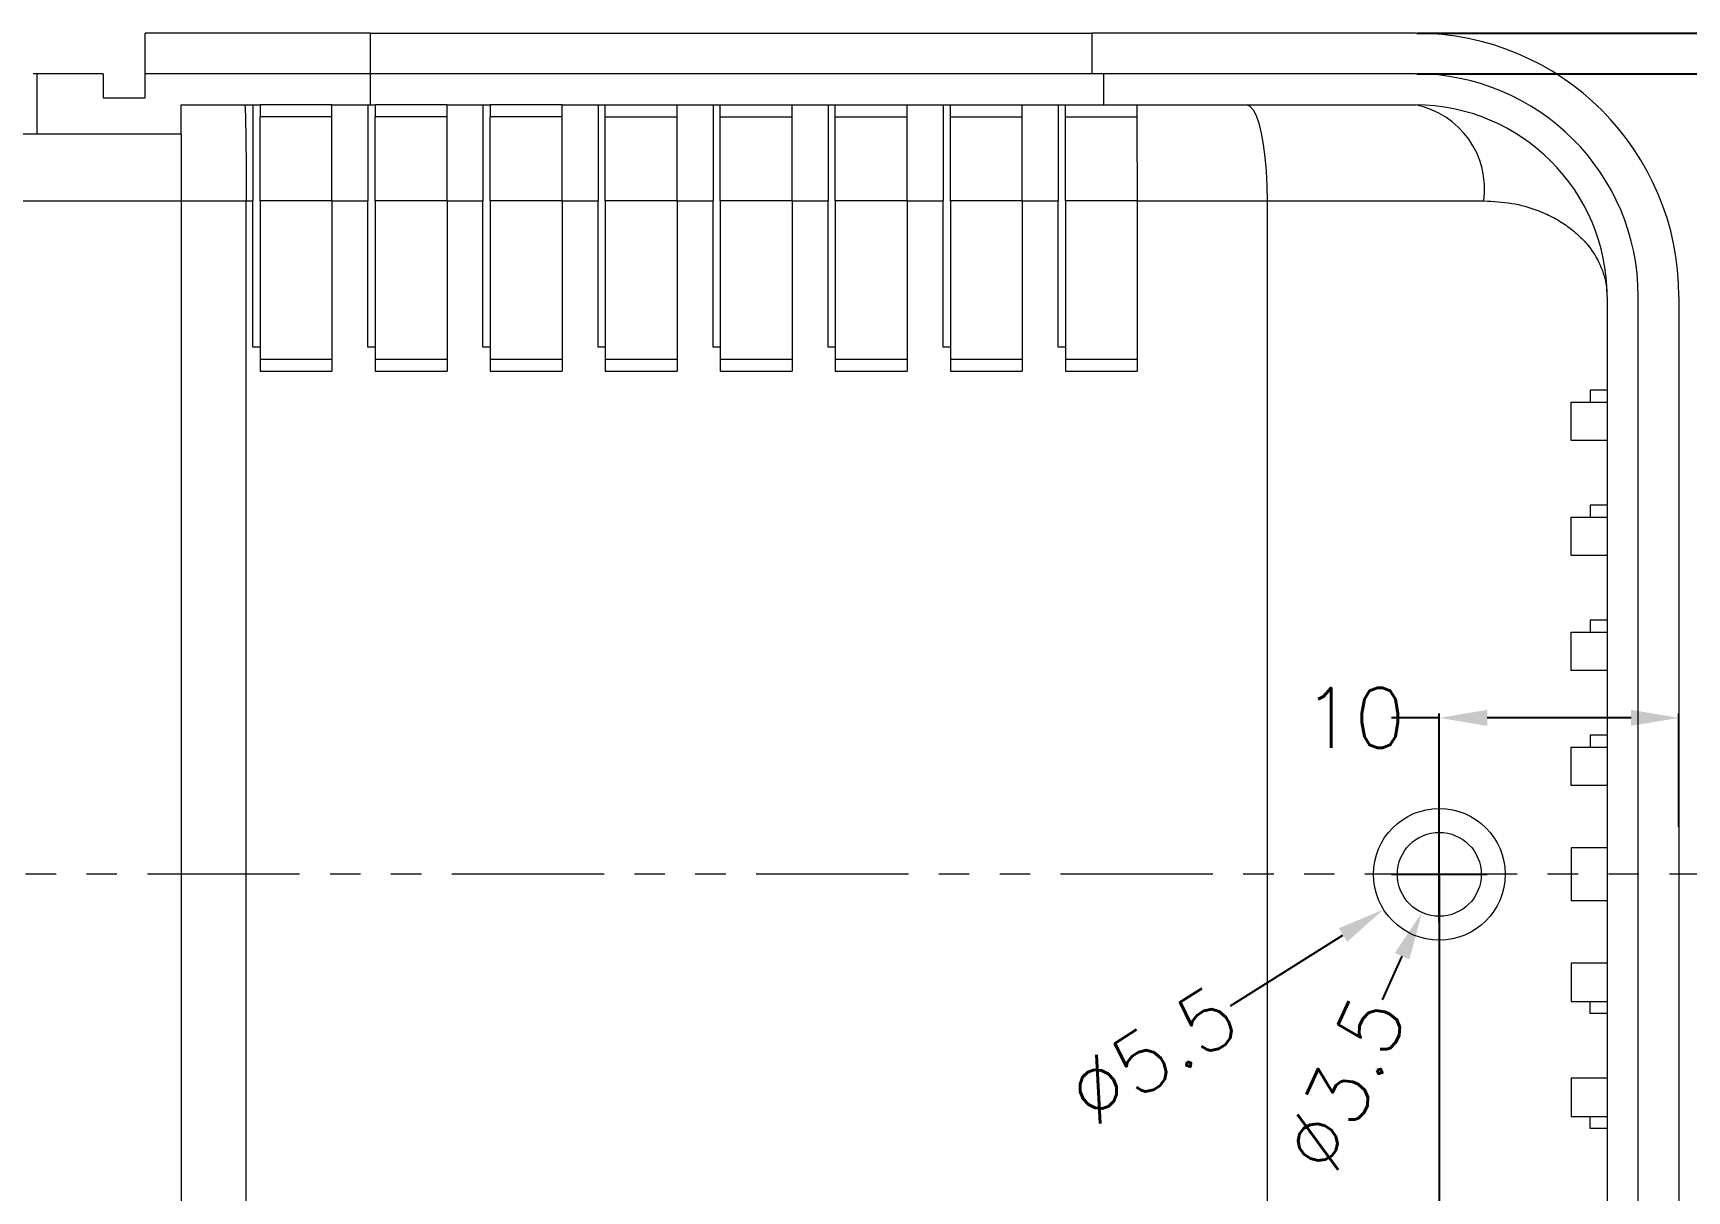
# Model space of a CAD drawing. Header units: inches. Extents: x 1958 to 3526, y 519 to 822.
# Drawn here: x 2100.6 to 2169.6, y 694.2 to 742.5 of the extents above; entities that cross this region are included whole.
import ezdxf

# ---------------------------------------------------------------- set-up
doc = ezdxf.new("R2010")
doc.units = ezdxf.units.IN
doc.linetypes.add('PHANTOM', pattern=[12.7, 6.35, -1.27, 1.27, -1.27, 1.27, -1.27])
doc.styles.get("Standard").update_dxf_attribs({"font": 'txt', "bigfont": 'gbcbig.shx'})
doc.dimstyles.new('2.5', dxfattribs={"dimtxt": 2.5, "dimasz": 2, "dimexe": 0.18, "dimexo": 0.0625, "dimgap": 0.09, "dimtad": 0, "dimzin": 12, "dimdsep": 46, "dimtxsty": 'Standard', "dimcen": 2, "dimclrd": 3, "dimclre": 3, "dimadec": 0, "dimazin": 0, "dimtfac": 1, "dimtofl": 0, "dimtmove": 0, "dimatfit": 3, "dimfxl": 1, "dimtolj": 1, "dimtzin": 0, "dimarcsym": 0})

# ---------------------------------------------------------------- blocks, each defined once
blk = doc.blocks.new('*D193')
at = {"color": 3, "lineweight": -2}
for p, q in [((2158.334, 742.538), (2184.425, 742.538)), ((2184.245, 740.538), (2184.245, 711.07)), ((2184.245, 674.338), (2184.245, 703.806)), ((2158.334, 672.338), (2184.425, 672.338))]:
    blk.add_line(p, q, dxfattribs=at)
at = {"color": 3}
for points in [[(2183.911, 740.538), (2184.578, 740.538), (2184.245, 742.538)], [(2183.911, 674.338), (2184.578, 674.338), (2184.245, 672.338)]]:
    blk.add_solid(points, dxfattribs=at)
at = {"layer": 'Defpoints', "color": 0}
for p in [(2158.272, 742.538), (2184.245, 742.538), (2158.272, 672.338)]:
    blk.add_point(p, dxfattribs=at)
at = {"color": 0, "insert": (2184.245, 707.438), "char_height": 2.5, "attachment_point": 5, "rotation": 90}
blk.add_mtext('\\A1;70.2', dxfattribs=at)
blk = doc.blocks.new('*D197')
at = {"color": 3, "lineweight": -2}
for p, q in [((2158.334, 740.838), (2179.352, 740.838)), ((2179.172, 738.838), (2179.172, 711.278)), ((2179.172, 676.038), (2179.172, 703.598)), ((2158.334, 674.038), (2179.352, 674.038))]:
    blk.add_line(p, q, dxfattribs=at)
at = {"color": 3}
for points in [[(2178.839, 738.838), (2179.506, 738.838), (2179.172, 740.838)], [(2178.839, 676.038), (2179.506, 676.038), (2179.172, 674.038)]]:
    blk.add_solid(points, dxfattribs=at)
at = {"layer": 'Defpoints', "color": 0}
for p in [(2158.272, 740.838), (2179.172, 740.838), (2158.272, 674.038)]:
    blk.add_point(p, dxfattribs=at)
at = {"color": 0, "insert": (2179.172, 707.438), "char_height": 2.5, "attachment_point": 5, "rotation": 90}
blk.add_mtext('\\A1;66.8', dxfattribs=at)
blk = doc.blocks.new('*D202')
at = {"color": 3, "lineweight": -2}
for p, q in [((2159.272, 707.375), (2159.272, 665.189)), ((2066.272, 681.025), (2066.272, 665.189)), ((2068.272, 665.369), (2110.598, 665.369)), ((2157.272, 665.369), (2114.945, 665.369))]:
    blk.add_line(p, q, dxfattribs=at)
at = {"color": 3}
for points in [[(2068.272, 665.703), (2068.272, 665.036), (2066.272, 665.369)], [(2157.272, 665.703), (2157.272, 665.036), (2159.272, 665.369)]]:
    blk.add_solid(points, dxfattribs=at)
at = {"layer": 'Defpoints', "color": 0}
for p in [(2159.272, 707.438), (2066.272, 681.088), (2159.272, 665.369)]:
    blk.add_point(p, dxfattribs=at)
at = {"color": 0, "insert": (2112.772, 665.369), "char_height": 2.5, "attachment_point": 5}
blk.add_mtext('\\A1;93', dxfattribs=at)
blk = doc.blocks.new('*D203')
at = {"color": 3, "lineweight": -2}
for p, q in [((2159.272, 713.966), (2157.272, 713.966)), ((2159.272, 707.5), (2159.272, 714.146)), ((2167.272, 713.966), (2161.272, 713.966)), ((2169.272, 709.42), (2169.272, 714.146))]:
    blk.add_line(p, q, dxfattribs=at)
at = {"color": 3}
for points in [[(2161.272, 714.3), (2161.272, 713.633), (2159.272, 713.966)], [(2167.272, 714.3), (2167.272, 713.633), (2169.272, 713.966)]]:
    blk.add_solid(points, dxfattribs=at)
at = {"layer": 'Defpoints', "color": 0}
for p in [(2169.272, 713.966), (2169.272, 709.357), (2159.272, 707.438)]:
    blk.add_point(p, dxfattribs=at)
at = {"color": 0, "insert": (2155.723, 713.966), "char_height": 2.5, "attachment_point": 5}
blk.add_mtext('\\A1;10', dxfattribs=at)
blk = doc.blocks.new('*D204')
at = {"color": 3, "lineweight": -2}
for p, q in [((2159.272, 705.438), (2159.272, 709.438)), ((2157.272, 707.438), (2161.272, 707.438)), ((2150.56, 701.947), (2155.253, 704.905))]:
    blk.add_line(p, q, dxfattribs=at)
at = {"color": 3}
blk.add_solid([(2155.076, 705.187), (2155.431, 704.623), (2156.945, 705.972)], dxfattribs=at)
at = {"layer": 'Defpoints', "color": 0}
for p in [(2161.598, 708.904), (2156.945, 705.972)]:
    blk.add_point(p, dxfattribs=at)
at = {"color": 0, "insert": (2147.311, 699.9), "char_height": 2.5, "attachment_point": 5, "rotation": 32.22204}
blk.add_mtext('\\A1;∅5.5', dxfattribs=at)
blk = doc.blocks.new('*D205')
at = {"color": 3, "lineweight": -2}
for p, q in [((2159.272, 705.438), (2159.272, 709.438)), ((2157.272, 707.438), (2161.272, 707.438)), ((2156.895, 702.202), (2157.722, 704.023))]:
    blk.add_line(p, q, dxfattribs=at)
at = {"color": 3}
blk.add_solid([(2157.418, 704.161), (2158.025, 703.885), (2158.548, 705.844)], dxfattribs=at)
at = {"layer": 'Defpoints', "color": 0}
for p in [(2159.995, 709.031), (2158.548, 705.844)]:
    blk.add_point(p, dxfattribs=at)
at = {"color": 0, "insert": (2155.308, 698.705), "char_height": 2.5, "attachment_point": 5, "rotation": 65.58471}
blk.add_mtext('\\A1;∅3.5', dxfattribs=at)

msp = doc.modelspace()

# ---------------------------------------------------------------- linework, layer by layer
at = {"color": 7, "linetype": 'Continuous', "lineweight": 15}
for p, q in [((2105.272, 740.838), (2105.272, 742.538)), ((2114.676, 742.538), (2105.272, 742.538)), ((2114.676, 740.838), (2114.676, 742.538)), ((2114.676, 742.538), (2144.772, 742.538)), ((2144.772, 742.538), (2144.772, 740.838)), ((2158.272, 742.538), (2144.772, 742.538)), ((2100.772, 740.838), (2100.6, 740.838)), ((2103.522, 740.838), (2100.772, 740.838)), ((2100.772, 738.338), (2100.772, 740.838)), ((2103.522, 740.838), (2103.522, 739.838)), ((2114.676, 740.838), (2105.272, 740.838)), ((2105.272, 739.838), (2105.272, 740.838)), ((2144.772, 740.838), (2114.676, 740.838)), ((2114.676, 739.538), (2114.676, 740.838)), ((2158.272, 740.838), (2144.772, 740.838)), ((2145.265, 740.838), (2145.265, 739.538)), ((2103.522, 739.838), (2105.272, 739.838)), ((2106.772, 739.538), (2110.072, 739.538)), ((2106.772, 738.338), (2106.772, 739.538)), ((2113.072, 739.538), (2110.072, 739.538)), ((2110.072, 739.538), (2110.072, 739.038)), ((2113.072, 739.038), (2110.072, 739.038)), ((2113.072, 739.038), (2113.072, 739.538)), ((2113.072, 739.538), (2114.676, 739.538)), ((2114.676, 739.538), (2114.872, 739.538)), ((2117.872, 739.538), (2114.872, 739.538)), ((2114.872, 739.538), (2114.872, 739.038)), ((2117.872, 739.038), (2114.872, 739.038)), ((2117.872, 739.538), (2119.672, 739.538)), ((2117.872, 739.038), (2117.872, 739.538)), ((2122.672, 739.538), (2119.672, 739.538)), ((2119.672, 739.538), (2119.672, 739.038)), ((2122.672, 739.038), (2119.672, 739.038)), ((2122.672, 739.538), (2145.265, 739.538)), ((2122.672, 739.038), (2122.672, 739.538)), ((2124.472, 739.038), (2124.472, 739.538)), ((2124.472, 739.038), (2127.472, 739.038)), ((2127.472, 739.038), (2127.472, 739.538)), ((2129.272, 739.038), (2129.272, 739.538)), ((2129.272, 739.038), (2132.272, 739.038)), ((2132.272, 739.038), (2132.272, 739.538)), ((2134.072, 739.038), (2134.072, 739.538)), ((2134.072, 739.038), (2137.072, 739.038)), ((2137.072, 739.038), (2137.072, 739.538)), ((2138.872, 739.038), (2138.872, 739.538)), ((2138.872, 739.038), (2141.872, 739.038)), ((2141.872, 739.038), (2141.872, 739.538)), ((2143.672, 739.038), (2143.672, 739.538)), ((2143.672, 739.038), (2146.672, 739.038)), ((2145.265, 739.538), (2158.272, 739.538)), ((2146.672, 739.038), (2146.672, 739.538)), ((2094.772, 738.338), (2100.772, 738.338)), ((2100.772, 738.338), (2106.772, 738.338)), ((2106.772, 738.338), (2106.772, 735.538)), ((2088.772, 735.538), (2106.772, 735.538)), ((2106.772, 735.538), (2109.492, 735.538)), ((2106.772, 735.538), (2106.772, 679.338)), ((2109.492, 679.338), (2109.492, 735.538)), ((2109.492, 735.538), (2109.772, 735.538)), ((2109.772, 729.438), (2109.772, 735.538)), ((2113.072, 735.538), (2110.072, 735.538)), ((2110.072, 735.538), (2110.072, 728.938)), ((2113.072, 735.538), (2114.572, 735.538)), ((2113.072, 735.538), (2113.072, 728.938)), ((2114.572, 729.438), (2114.572, 735.538)), ((2117.872, 735.538), (2114.872, 735.538)), ((2114.872, 735.538), (2114.872, 728.938)), ((2117.872, 735.538), (2119.372, 735.538)), ((2117.872, 735.538), (2117.872, 728.938)), ((2119.372, 729.438), (2119.372, 735.538)), ((2122.672, 735.538), (2119.672, 735.538)), ((2119.672, 735.538), (2119.672, 728.938)), ((2122.672, 735.538), (2124.172, 735.538)), ((2122.672, 735.538), (2122.672, 728.938)), ((2124.172, 729.438), (2124.172, 735.538)), ((2127.472, 735.538), (2124.472, 735.538)), ((2124.472, 735.538), (2124.472, 728.938)), ((2127.472, 735.538), (2128.972, 735.538)), ((2127.472, 735.538), (2127.472, 728.938)), ((2128.972, 729.438), (2128.972, 735.538)), ((2132.272, 735.538), (2129.272, 735.538)), ((2129.272, 735.538), (2129.272, 728.938)), ((2132.272, 735.538), (2133.772, 735.538)), ((2132.272, 735.538), (2132.272, 728.938)), ((2133.772, 729.438), (2133.772, 735.538)), ((2137.072, 735.538), (2134.072, 735.538)), ((2134.072, 735.538), (2134.072, 728.938)), ((2137.072, 735.538), (2138.572, 735.538)), ((2137.072, 735.538), (2137.072, 728.938)), ((2138.572, 729.438), (2138.572, 735.538)), ((2141.872, 735.538), (2138.872, 735.538)), ((2138.872, 735.538), (2138.872, 728.938)), ((2141.872, 735.538), (2143.372, 735.538)), ((2141.872, 735.538), (2141.872, 728.938)), ((2143.372, 729.438), (2143.372, 735.538)), ((2146.672, 735.538), (2143.672, 735.538)), ((2143.672, 735.538), (2143.672, 728.938)), ((2146.672, 735.538), (2152.088, 735.538)), ((2146.672, 735.538), (2146.672, 728.938)), ((2152.088, 735.538), (2152.088, 679.338)), ((2152.088, 735.538), (2161.129, 735.538)), ((2166.272, 731.538), (2166.272, 683.338)), ((2167.572, 683.338), (2167.572, 731.538)), ((2169.272, 731.538), (2169.272, 683.338)), ((2110.072, 729.438), (2109.772, 729.438)), ((2114.872, 729.438), (2114.572, 729.438)), ((2119.672, 729.438), (2119.372, 729.438)), ((2124.472, 729.438), (2124.172, 729.438)), ((2129.272, 729.438), (2128.972, 729.438)), ((2134.072, 729.438), (2133.772, 729.438)), ((2138.872, 729.438), (2138.572, 729.438)), ((2143.672, 729.438), (2143.372, 729.438)), ((2110.072, 728.938), (2113.072, 728.938)), ((2110.072, 728.938), (2110.072, 728.438)), ((2113.072, 728.938), (2113.072, 728.438)), ((2114.872, 728.938), (2117.872, 728.938)), ((2114.872, 728.938), (2114.872, 728.438)), ((2117.872, 728.938), (2117.872, 728.438)), ((2119.672, 728.938), (2122.672, 728.938)), ((2119.672, 728.938), (2119.672, 728.438)), ((2122.672, 728.938), (2122.672, 728.438)), ((2124.472, 728.938), (2127.472, 728.938)), ((2124.472, 728.938), (2124.472, 728.438)), ((2127.472, 728.938), (2127.472, 728.438)), ((2129.272, 728.938), (2132.272, 728.938)), ((2129.272, 728.938), (2129.272, 728.438)), ((2132.272, 728.938), (2132.272, 728.438)), ((2134.072, 728.938), (2137.072, 728.938)), ((2134.072, 728.938), (2134.072, 728.438)), ((2137.072, 728.938), (2137.072, 728.438)), ((2138.872, 728.938), (2141.872, 728.938)), ((2138.872, 728.938), (2138.872, 728.438)), ((2141.872, 728.938), (2141.872, 728.438)), ((2143.672, 728.938), (2146.672, 728.938)), ((2143.672, 728.938), (2143.672, 728.438)), ((2146.672, 728.938), (2146.672, 728.438)), ((2110.072, 728.438), (2113.072, 728.438)), ((2114.872, 728.438), (2117.872, 728.438)), ((2119.672, 728.438), (2122.672, 728.438)), ((2124.472, 728.438), (2127.472, 728.438)), ((2129.272, 728.438), (2132.272, 728.438)), ((2134.072, 728.438), (2137.072, 728.438)), ((2138.872, 728.438), (2141.872, 728.438)), ((2143.672, 728.438), (2146.672, 728.438)), ((2166.272, 727.638), (2165.571, 727.638)), ((2165.571, 727.638), (2165.571, 727.138)), ((2164.772, 727.138), (2166.272, 727.138)), ((2164.772, 725.538), (2164.772, 727.138)), ((2166.272, 725.538), (2164.772, 725.538)), ((2166.272, 722.838), (2165.571, 722.838)), ((2165.571, 722.838), (2165.571, 722.338)), ((2164.772, 722.338), (2166.272, 722.338)), ((2164.772, 720.738), (2164.772, 722.338)), ((2166.272, 720.738), (2164.772, 720.738)), ((2166.272, 718.038), (2165.571, 718.038)), ((2165.571, 718.038), (2165.571, 717.538)), ((2164.772, 715.938), (2164.772, 717.538)), ((2164.772, 717.538), (2166.272, 717.538)), ((2166.272, 715.938), (2164.772, 715.938)), ((2166.272, 713.238), (2165.571, 713.238)), ((2165.571, 713.238), (2165.571, 712.738)), ((2164.772, 711.138), (2164.772, 712.738)), ((2164.772, 712.738), (2166.272, 712.738)), ((2166.272, 711.138), (2164.772, 711.138)), ((2166.272, 708.538), (2164.772, 708.538)), ((2164.772, 708.538), (2164.772, 706.338)), ((2166.272, 706.338), (2164.772, 706.338)), ((2166.272, 703.738), (2164.772, 703.738)), ((2164.772, 703.738), (2164.772, 702.138)), ((2164.772, 702.138), (2166.272, 702.138)), ((2165.571, 701.638), (2165.571, 702.138)), ((2166.272, 701.638), (2165.571, 701.638)), ((2164.772, 698.938), (2164.772, 697.338)), ((2166.272, 698.938), (2164.772, 698.938)), ((2164.772, 697.338), (2166.272, 697.338)), ((2165.571, 696.838), (2165.571, 697.338)), ((2166.272, 696.838), (2165.571, 696.838))]:
    msp.add_line(p, q, dxfattribs=at)
at = {"color": 1, "linetype": 'PHANTOM', "lineweight": 15}
msp.add_line((2175.221, 707.438), (2053.242, 707.438), dxfattribs=at)
at = {"color": 7, "linetype": 'Continuous', "lineweight": 15, "flags": 128}
msp.add_lwpolyline([(2151.24, 739.538), (2151.373, 739.489), (2151.502, 739.342), (2151.625, 739.102), (2151.739, 738.774), (2151.84, 738.366), (2151.926, 737.889), (2151.996, 737.354), (2152.047, 736.774), (2152.078, 736.164), (2152.088, 735.538)], dxfattribs=at)
at = {"color": 7, "linetype": 'Continuous', "lineweight": 15}
for radius in [2.75, 1.75]:
    msp.add_circle((2159.272, 707.438), radius, dxfattribs=at)
for centre, radius, start, end in [((2158.272, 731.538), 11, 0, 90), ((2158.272, 731.538), 9.3, 0, 90), ((2158.272, 731.538), 8, 0, 90), ((2157.586, 736.028), 3.577, 352.12879, 78.94655)]:
    msp.add_arc(centre, radius, start, end, dxfattribs=at)
for points, knots in [([(2109.432, 739.538), (2109.434, 739.538), (2109.436, 739.531), (2109.44, 739.506), (2109.442, 739.487), (2109.447, 739.411), (2109.451, 739.334), (2109.458, 739.133), (2109.462, 739.01), (2109.468, 738.721), (2109.471, 738.552), (2109.477, 738.181), (2109.479, 737.975), (2109.484, 737.54), (2109.486, 737.311), (2109.489, 736.827), (2109.49, 736.573), (2109.491, 736.062), (2109.492, 735.802), (2109.492, 735.538)], [0, 0, 0, 0, 0.0625, 0.0625, 0.125, 0.125, 0.25, 0.25, 0.375, 0.375, 0.5, 0.5, 0.625, 0.625, 0.75, 0.75, 0.875, 0.875, 1, 1, 1, 1]), ([(2109.772, 739.538), (2109.772, 739.538), (2109.772, 739.512), (2109.772, 739.41), (2109.772, 739.334), (2109.772, 739.132), (2109.772, 739.009), (2109.772, 738.719), (2109.772, 738.55), (2109.772, 738.18), (2109.772, 737.979), (2109.772, 737.543), (2109.772, 737.309), (2109.772, 736.827), (2109.772, 736.577), (2109.772, 736.06), (2109.772, 735.798), (2109.772, 735.538)], [0, 0, 0, 0, 0.125, 0.125, 0.25, 0.25, 0.375, 0.375, 0.5, 0.5, 0.625, 0.625, 0.75, 0.75, 0.875, 0.875, 1, 1, 1, 1]), ([(2110.072, 735.538), (2110.072, 735.769), (2110.072, 735.998), (2110.072, 736.45), (2110.072, 736.67), (2110.072, 737.091), (2110.072, 737.295), (2110.072, 737.677), (2110.072, 737.853), (2110.072, 738.175), (2110.072, 738.323), (2110.072, 738.577), (2110.072, 738.684), (2110.072, 738.859), (2110.072, 738.926), (2110.072, 739.015), (2110.072, 739.038), (2110.072, 739.038)], [0, 0, 0, 0, 0.125, 0.125, 0.25, 0.25, 0.375, 0.375, 0.5, 0.5, 0.625, 0.625, 0.75, 0.75, 0.875, 0.875, 1, 1, 1, 1]), ([(2113.072, 735.538), (2113.072, 735.604), (2113.072, 735.736), (2113.072, 735.932), (2113.072, 736.126), (2113.072, 736.319), (2113.072, 736.509), (2113.072, 736.696), (2113.072, 737.033), (2113.072, 737.498), (2113.072, 738.029), (2113.072, 738.468), (2113.072, 738.738), (2113.072, 738.893), (2113.072, 738.977), (2113.072, 739.028), (2113.072, 739.035), (2113.072, 739.038)], [0, 0, 0, 0, 0.036098, 0.071914, 0.107562, 0.143156, 0.178813, 0.214647, 0.250772, 0.375464, 0.500268, 0.625009, 0.749862, 0.812681, 0.874903, 0.93714, 1, 1, 1, 1]), ([(2114.572, 739.538), (2114.572, 739.538), (2114.572, 739.512), (2114.572, 739.41), (2114.572, 739.334), (2114.572, 739.133), (2114.572, 739.01), (2114.572, 738.72), (2114.572, 738.551), (2114.572, 738.182), (2114.572, 737.98), (2114.572, 737.543), (2114.572, 737.31), (2114.572, 736.828), (2114.572, 736.575), (2114.572, 736.059), (2114.572, 735.799), (2114.572, 735.538)], [0, 0, 0, 0, 0.125, 0.125, 0.25, 0.25, 0.375, 0.375, 0.5, 0.5, 0.625, 0.625, 0.75, 0.75, 0.875, 0.875, 1, 1, 1, 1]), ([(2114.872, 735.538), (2114.872, 735.769), (2114.872, 735.998), (2114.872, 736.45), (2114.872, 736.671), (2114.872, 737.092), (2114.872, 737.295), (2114.872, 737.677), (2114.872, 737.853), (2114.872, 738.176), (2114.872, 738.324), (2114.872, 738.577), (2114.872, 738.684), (2114.872, 738.859), (2114.872, 738.927), (2114.872, 739.015), (2114.872, 739.038), (2114.872, 739.038)], [0, 0, 0, 0, 0.125, 0.125, 0.25, 0.25, 0.375, 0.375, 0.5, 0.5, 0.625, 0.625, 0.75, 0.75, 0.875, 0.875, 1, 1, 1, 1]), ([(2117.872, 735.538), (2117.872, 735.604), (2117.872, 735.736), (2117.872, 735.932), (2117.872, 736.127), (2117.872, 736.319), (2117.872, 736.509), (2117.872, 736.697), (2117.872, 737.033), (2117.872, 737.499), (2117.872, 738.03), (2117.872, 738.469), (2117.872, 738.738), (2117.872, 738.893), (2117.872, 738.977), (2117.872, 739.028), (2117.872, 739.035), (2117.872, 739.038)], [0, 0, 0, 0, 0.036096, 0.071911, 0.107558, 0.143152, 0.178809, 0.214645, 0.250773, 0.375454, 0.500269, 0.624999, 0.749863, 0.812677, 0.874899, 0.937137, 1, 1, 1, 1]), ([(2119.372, 739.538), (2119.372, 739.538), (2119.372, 739.512), (2119.372, 739.41), (2119.372, 739.334), (2119.372, 739.133), (2119.372, 739.01), (2119.372, 738.721), (2119.372, 738.552), (2119.372, 738.182), (2119.372, 737.981), (2119.372, 737.544), (2119.372, 737.31), (2119.372, 736.829), (2119.372, 736.577), (2119.372, 736.059), (2119.372, 735.799), (2119.372, 735.538)], [0, 0, 0, 0, 0.125, 0.125, 0.25, 0.25, 0.375, 0.375, 0.5, 0.5, 0.625, 0.625, 0.75, 0.75, 0.875, 0.875, 1, 1, 1, 1]), ([(2119.672, 735.538), (2119.672, 735.769), (2119.672, 735.998), (2119.672, 736.451), (2119.672, 736.671), (2119.672, 737.093), (2119.672, 737.296), (2119.672, 737.678), (2119.672, 737.854), (2119.672, 738.177), (2119.672, 738.324), (2119.672, 738.578), (2119.672, 738.685), (2119.672, 738.86), (2119.672, 738.927), (2119.672, 739.015), (2119.672, 739.038), (2119.672, 739.038)], [0, 0, 0, 0, 0.125, 0.125, 0.25, 0.25, 0.375, 0.375, 0.5, 0.5, 0.625, 0.625, 0.75, 0.75, 0.875, 0.875, 1, 1, 1, 1]), ([(2122.672, 735.538), (2122.672, 735.604), (2122.672, 735.736), (2122.672, 735.933), (2122.672, 736.127), (2122.672, 736.319), (2122.672, 736.51), (2122.672, 736.698), (2122.672, 737.034), (2122.672, 737.5), (2122.672, 738.031), (2122.672, 738.47), (2122.672, 738.739), (2122.672, 738.894), (2122.672, 738.977), (2122.672, 739.028), (2122.672, 739.035), (2122.672, 739.038)], [0, 0, 0, 0, 0.036094, 0.071907, 0.107552, 0.143146, 0.178803, 0.214642, 0.250774, 0.375439, 0.500269, 0.624983, 0.749864, 0.812671, 0.874892, 0.937133, 1, 1, 1, 1]), ([(2124.172, 739.538), (2124.172, 739.538), (2124.172, 739.512), (2124.172, 739.41), (2124.172, 739.335), (2124.172, 739.133), (2124.172, 739.011), (2124.172, 738.722), (2124.172, 738.553), (2124.172, 738.183), (2124.172, 737.982), (2124.172, 737.547), (2124.172, 737.312), (2124.172, 736.829), (2124.172, 736.579), (2124.172, 736.061), (2124.172, 735.799), (2124.172, 735.538)], [0, 0, 0, 0, 0.125, 0.125, 0.25, 0.25, 0.375, 0.375, 0.5, 0.5, 0.625, 0.625, 0.75, 0.75, 0.875, 0.875, 1, 1, 1, 1]), ([(2124.472, 735.538), (2124.472, 735.77), (2124.472, 735.999), (2124.472, 736.452), (2124.472, 736.672), (2124.472, 737.094), (2124.472, 737.298), (2124.472, 737.68), (2124.472, 737.856), (2124.472, 738.178), (2124.472, 738.325), (2124.472, 738.578), (2124.472, 738.685), (2124.472, 738.86), (2124.472, 738.927), (2124.472, 739.015), (2124.472, 739.038), (2124.472, 739.038)], [0, 0, 0, 0, 0.125, 0.125, 0.25, 0.25, 0.375, 0.375, 0.5, 0.5, 0.625, 0.625, 0.75, 0.75, 0.875, 0.875, 1, 1, 1, 1]), ([(2127.472, 735.538), (2127.472, 735.604), (2127.472, 735.736), (2127.472, 735.933), (2127.472, 736.128), (2127.472, 736.32), (2127.472, 736.51), (2127.472, 736.699), (2127.472, 737.035), (2127.472, 737.501), (2127.472, 738.032), (2127.472, 738.47), (2127.472, 738.739), (2127.472, 738.894), (2127.472, 738.977), (2127.472, 739.028), (2127.472, 739.035), (2127.472, 739.038)], [0, 0, 0, 0, 0.036092, 0.071902, 0.107545, 0.143137, 0.178796, 0.214637, 0.250775, 0.375418, 0.500269, 0.624962, 0.749865, 0.812663, 0.874883, 0.937128, 1, 1, 1, 1]), ([(2128.972, 739.538), (2128.972, 739.538), (2128.972, 739.512), (2128.972, 739.41), (2128.972, 739.335), (2128.972, 739.135), (2128.972, 739.011), (2128.972, 738.723), (2128.972, 738.556), (2128.972, 738.184), (2128.972, 737.983), (2128.972, 737.549), (2128.972, 737.314), (2128.972, 736.83), (2128.972, 736.58), (2128.972, 736.065), (2128.972, 735.799), (2128.972, 735.538)], [0, 0, 0, 0, 0.125, 0.125, 0.25, 0.25, 0.375, 0.375, 0.5, 0.5, 0.625, 0.625, 0.75, 0.75, 0.875, 0.875, 1, 1, 1, 1]), ([(2129.272, 735.538), (2129.272, 735.77), (2129.272, 735.999), (2129.272, 736.454), (2129.272, 736.674), (2129.272, 737.095), (2129.272, 737.3), (2129.272, 737.682), (2129.272, 737.857), (2129.272, 738.179), (2129.272, 738.327), (2129.272, 738.579), (2129.272, 738.686), (2129.272, 738.861), (2129.272, 738.927), (2129.272, 739.015), (2129.272, 739.038), (2129.272, 739.038)], [0, 0, 0, 0, 0.125, 0.125, 0.25, 0.25, 0.375, 0.375, 0.5, 0.5, 0.625, 0.625, 0.75, 0.75, 0.875, 0.875, 1, 1, 1, 1]), ([(2132.272, 735.538), (2132.272, 735.596), (2132.272, 735.712), (2132.272, 735.884), (2132.272, 736.055), (2132.272, 736.225), (2132.272, 736.393), (2132.272, 736.559), (2132.272, 736.723), (2132.272, 737.044), (2132.272, 737.503), (2132.272, 738.034), (2132.272, 738.472), (2132.272, 738.74), (2132.272, 738.894), (2132.272, 738.977), (2132.272, 739.028), (2132.272, 739.035), (2132.272, 739.038)], [0, 0, 0, 0, 0.031596, 0.062965, 0.094184, 0.125332, 0.156488, 0.187729, 0.219135, 0.250782, 0.375397, 0.500274, 0.624939, 0.749869, 0.812655, 0.874873, 0.937122, 1, 1, 1, 1]), ([(2133.772, 739.538), (2133.772, 739.538), (2133.772, 739.512), (2133.772, 739.411), (2133.772, 739.336), (2133.772, 739.135), (2133.772, 739.012), (2133.772, 738.724), (2133.772, 738.557), (2133.772, 738.187), (2133.772, 737.985), (2133.772, 737.551), (2133.772, 737.316), (2133.772, 736.832), (2133.772, 736.582), (2133.772, 736.064), (2133.772, 735.8), (2133.772, 735.538)], [0, 0, 0, 0, 0.125, 0.125, 0.25, 0.25, 0.375, 0.375, 0.5, 0.5, 0.625, 0.625, 0.75, 0.75, 0.875, 0.875, 1, 1, 1, 1]), ([(2134.072, 735.538), (2134.072, 736.003), (2134.072, 736.464), (2134.072, 737.097), (2134.072, 737.302), (2134.072, 737.684), (2134.072, 737.859), (2134.072, 738.181), (2134.072, 738.328), (2134.072, 738.58), (2134.072, 738.687), (2134.072, 738.861), (2134.072, 738.928), (2134.072, 739.015), (2134.072, 739.038), (2134.072, 739.038)], [0, 0, 0, 0, 0.25, 0.25, 0.375, 0.375, 0.5, 0.5, 0.625, 0.625, 0.75, 0.75, 0.875, 0.875, 1, 1, 1, 1]), ([(2137.072, 735.538), (2137.072, 735.596), (2137.072, 735.711), (2137.072, 735.884), (2137.072, 736.057), (2137.072, 736.284), (2137.072, 736.564), (2137.072, 736.996), (2137.072, 737.505), (2137.072, 738.036), (2137.072, 738.473), (2137.072, 738.741), (2137.072, 738.895), (2137.072, 738.977), (2137.072, 739.029), (2137.072, 739.035), (2137.072, 739.038)], [0, 0, 0, 0, 0.031383, 0.062763, 0.094218, 0.125827, 0.188337, 0.25073, 0.37532, 0.500237, 0.624881, 0.749853, 0.812629, 0.87485, 0.937109, 1, 1, 1, 1]), ([(2138.572, 739.538), (2138.572, 739.538), (2138.572, 739.513), (2138.572, 739.412), (2138.572, 739.336), (2138.572, 739.138), (2138.572, 739.015), (2138.572, 738.725), (2138.572, 738.56), (2138.572, 738.192), (2138.572, 737.987), (2138.572, 737.551), (2138.572, 737.321), (2138.572, 736.835), (2138.572, 736.579), (2138.572, 736.065), (2138.572, 735.804), (2138.572, 735.538)], [0, 0, 0, 0, 0.125, 0.125, 0.25, 0.25, 0.375, 0.375, 0.5, 0.5, 0.625, 0.625, 0.75, 0.75, 0.875, 0.875, 1, 1, 1, 1]), ([(2138.872, 735.538), (2138.872, 736.004), (2138.872, 736.466), (2138.872, 737.1), (2138.872, 737.305), (2138.872, 737.686), (2138.872, 737.862), (2138.872, 738.183), (2138.872, 738.33), (2138.872, 738.582), (2138.872, 738.688), (2138.872, 738.862), (2138.872, 738.928), (2138.872, 739.016), (2138.872, 739.038), (2138.872, 739.038)], [0, 0, 0, 0, 0.25, 0.25, 0.375, 0.375, 0.5, 0.5, 0.625, 0.625, 0.75, 0.75, 0.875, 0.875, 1, 1, 1, 1]), ([(2141.872, 735.538), (2141.872, 735.596), (2141.872, 735.711), (2141.872, 735.885), (2141.872, 736.058), (2141.872, 736.286), (2141.872, 736.566), (2141.872, 736.998), (2141.872, 737.507), (2141.872, 738.038), (2141.872, 738.475), (2141.872, 738.742), (2141.872, 738.895), (2141.872, 738.977), (2141.872, 739.029), (2141.872, 739.035), (2141.872, 739.038)], [0, 0, 0, 0, 0.031382, 0.06276, 0.094216, 0.125828, 0.188332, 0.250729, 0.375282, 0.500237, 0.624844, 0.749855, 0.812615, 0.874835, 0.9371, 1, 1, 1, 1]), ([(2143.372, 739.538), (2143.372, 739.538), (2143.372, 739.512), (2143.372, 739.412), (2143.372, 739.337), (2143.372, 739.139), (2143.372, 739.015), (2143.372, 738.728), (2143.372, 738.564), (2143.372, 738.192), (2143.372, 737.99), (2143.372, 737.557), (2143.372, 737.322), (2143.372, 736.835), (2143.372, 736.584), (2143.372, 736.068), (2143.372, 735.801), (2143.372, 735.538)], [0, 0, 0, 0, 0.125, 0.125, 0.25, 0.25, 0.375, 0.375, 0.5, 0.5, 0.625, 0.625, 0.75, 0.75, 0.875, 0.875, 1, 1, 1, 1]), ([(2143.672, 735.538), (2143.672, 736.005), (2143.672, 736.468), (2143.672, 737.102), (2143.672, 737.308), (2143.672, 737.689), (2143.672, 737.864), (2143.672, 738.186), (2143.672, 738.332), (2143.672, 738.583), (2143.672, 738.689), (2143.672, 738.862), (2143.672, 738.928), (2143.672, 739.016), (2143.672, 739.038), (2143.672, 739.038)], [0, 0, 0, 0, 0.25, 0.25, 0.375, 0.375, 0.5, 0.5, 0.625, 0.625, 0.75, 0.75, 0.875, 0.875, 1, 1, 1, 1]), ([(2146.672, 737.169), (2146.672, 737.225), (2146.672, 737.337), (2146.672, 737.498), (2146.672, 737.654), (2146.672, 737.803), (2146.672, 738.016), (2146.672, 738.275), (2146.672, 738.547), (2146.672, 738.764), (2146.672, 738.904), (2146.672, 738.986), (2146.672, 739.03), (2146.672, 739.035), (2146.672, 739.038)], [0, 0, 0, 0, 0.050101, 0.099998, 0.14984, 0.199782, 0.249974, 0.374853, 0.500164, 0.624825, 0.750089, 0.833423, 0.916507, 1, 1, 1, 1]), ([(2146.672, 737.169), (2146.672, 736.915), (2146.672, 736.644), (2146.672, 736.097), (2146.672, 735.819), (2146.672, 735.538)], [0, 0, 0, 0, 0.5, 0.5, 1, 1, 1, 1])]:
    msp.add_open_spline(points, degree=3, knots=knots, dxfattribs=at)
at = {"color": 8, "linetype": 'Continuous', "lineweight": 15}
msp.add_open_spline([(2161.129, 735.538), (2161.527, 735.516), (2162.332, 735.472), (2163.264, 735.198), (2164.002, 734.872), (2164.577, 734.523), (2165.071, 734.126), (2165.587, 733.579), (2166.028, 732.86), (2166.233, 732.173), (2166.26, 731.777), (2166.267, 731.683)], degree=3, knots=[0, 0, 0, 0, 0.1235196, 0.2495894, 0.3406233, 0.4316727, 0.5249557, 0.6182479, 0.7821021, 0.9481863, 1, 1, 1, 1], dxfattribs=at)

# ---------------------------------------------------------------- dimensions: what is measured, and where the dimension line sits
for base, p1, p2, picture, middle in [((2184.245, 742.538), (2158.272, 672.338), (2158.272, 742.538), '*D193', (2184.245, 707.438)), ((2179.172, 740.838), (2158.272, 674.038), (2158.272, 740.838), '*D197', (2179.172, 707.438))]:
    dim = msp.add_linear_dim(base=base, p1=p1, p2=p2, angle=90, dimstyle='2.5')
    dim.commit()
    dim.dimension.update_dxf_attribs({"geometry": picture, "text_midpoint": middle})
dim = msp.add_linear_dim(base=(2169.272, 713.966), p1=(2159.272, 707.438), p2=(2169.272, 709.357), dimstyle='2.5')
dim.commit()
dim.dimension.update_dxf_attribs({"geometry": '*D203', "text_midpoint": (2155.723, 713.966), "dimtype": 160})
dim = msp.add_diameter_dim_2p(p1=(2161.598, 708.904), p2=(2156.945, 705.972), dimstyle='2.5')
dim.commit()
dim.dimension.update_dxf_attribs({"geometry": '*D204', "text_midpoint": (2147.311, 699.9), "dimtype": 163})
dim = msp.add_diameter_dim_2p(p1=(2159.995, 709.031), p2=(2158.548, 705.844), dimstyle='2.5')
dim.commit()
dim.dimension.update_dxf_attribs({"geometry": '*D205', "text_midpoint": (2155.308, 698.705)})
dim = msp.add_linear_dim(base=(2159.272, 665.369), p1=(2066.272, 681.088), p2=(2159.272, 707.438), dimstyle='2.5')
dim.commit()
dim.dimension.update_dxf_attribs({"geometry": '*D202', "text_midpoint": (2112.772, 665.369)})

doc.saveas('drawing.dxf')
